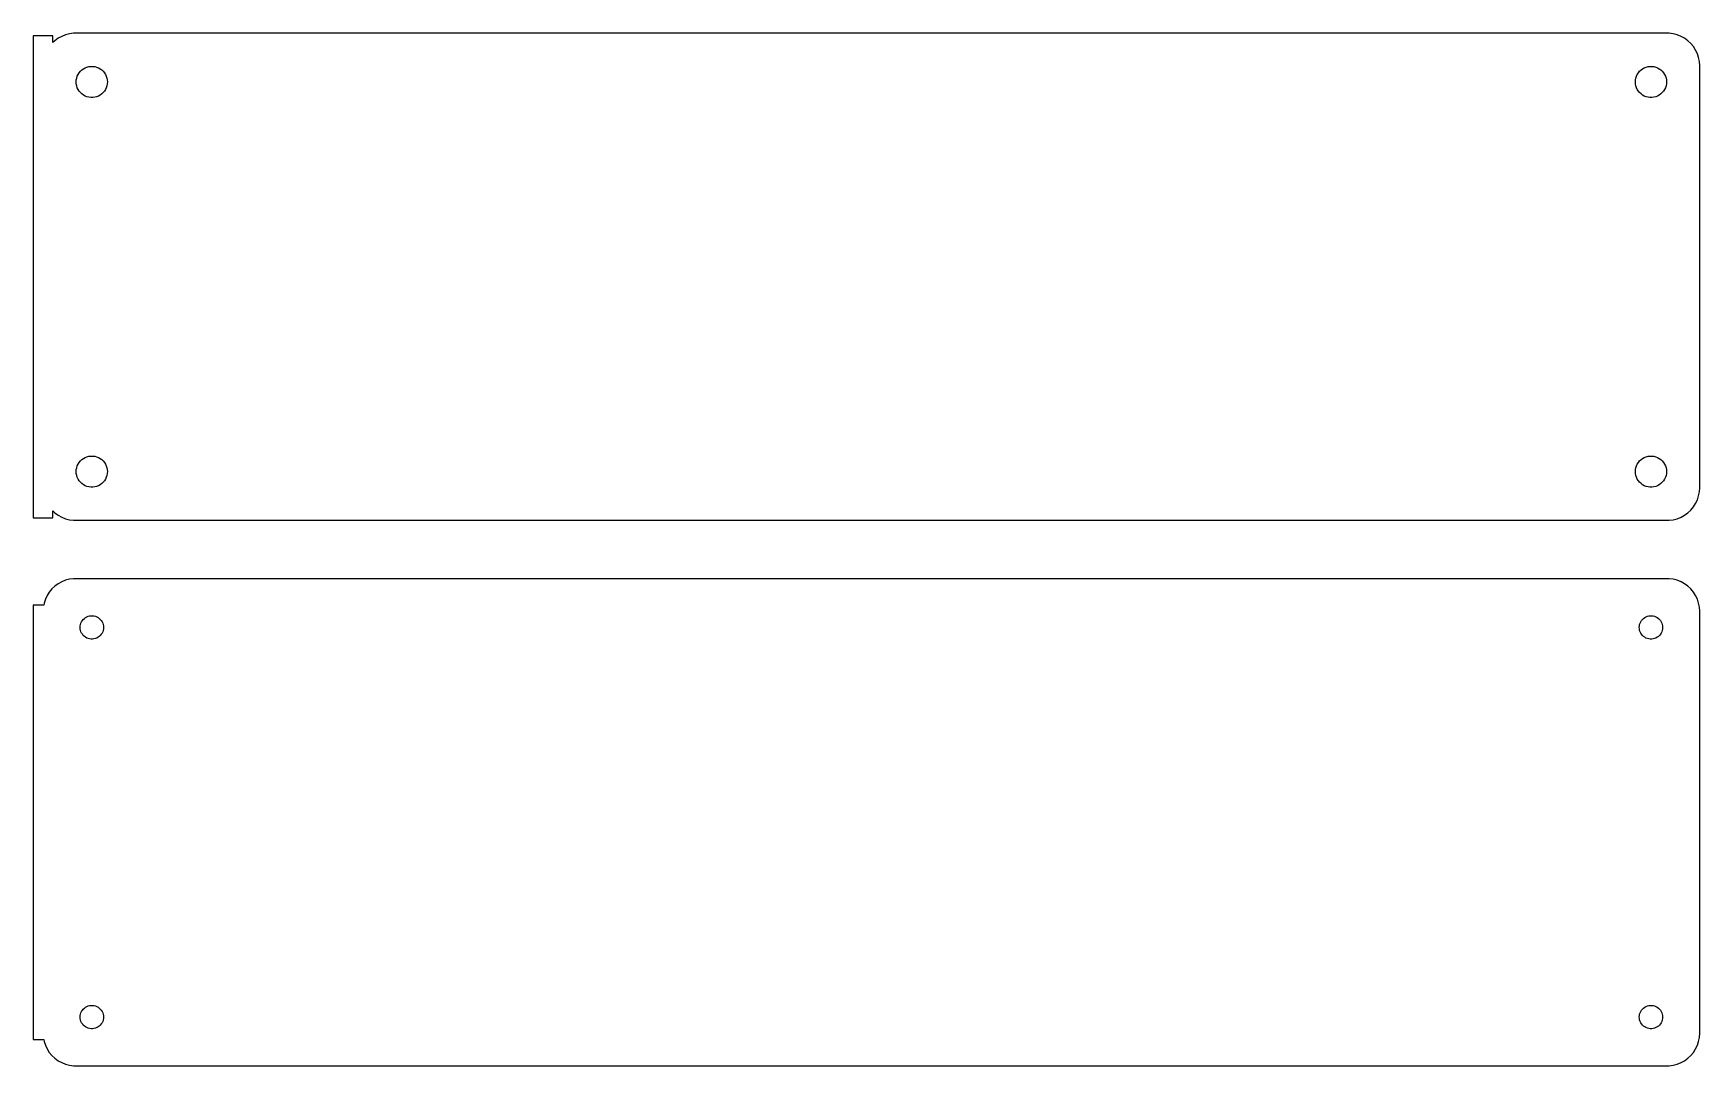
# Model space of a CAD drawing. Header units: metres. Extents: x -129 to 128, y 47 to 205.
import ezdxf

# ---------------------------------------------------------------- set-up
doc = ezdxf.new("R2010")
doc.units = ezdxf.units.M

msp = doc.modelspace()

# ---------------------------------------------------------------- linework, layer by layer
for p, q in [((-124.045, 205.255), (-124.629, 205.024)), ((-123.437, 205.411), (-124.045, 205.255)), ((-122.814, 205.49), (-123.437, 205.411)), ((122.814, 205.49), (-122.814, 205.49)), ((123.437, 205.411), (122.814, 205.49)), ((124.045, 205.255), (123.437, 205.411)), ((124.629, 205.024), (124.045, 205.255)), ((-126, 205.115), (-129, 205.115)), ((-129, 205.115), (-129, 130.885)), ((-126, 204.059), (-126, 205.115)), ((-125.687, 204.353), (-126, 204.059)), ((-125.179, 204.722), (-125.687, 204.353)), ((-124.629, 205.024), (-125.179, 204.722)), ((125.179, 204.722), (124.629, 205.024)), ((125.687, 204.353), (125.179, 204.722)), ((126.145, 203.923), (125.687, 204.353)), ((126.545, 203.439), (126.145, 203.923)), ((126.882, 202.909), (126.545, 203.439)), ((127.149, 202.341), (126.882, 202.909)), ((-121.286, 200.026), (-121.022, 200.172)), ((-121.022, 200.172), (-120.742, 200.283)), ((-120.742, 200.283), (-120.45, 200.357)), ((-120.45, 200.357), (-120.151, 200.395)), ((-120.151, 200.395), (-119.849, 200.395)), ((-119.849, 200.395), (-119.55, 200.357)), ((-119.55, 200.357), (-119.258, 200.283)), ((-119.258, 200.283), (-118.978, 200.172)), ((-118.978, 200.172), (-118.714, 200.026)), ((118.714, 200.026), (118.978, 200.172)), ((118.978, 200.172), (119.258, 200.283)), ((119.258, 200.283), (119.55, 200.357)), ((119.55, 200.357), (119.849, 200.395)), ((119.849, 200.395), (120.151, 200.395)), ((120.151, 200.395), (120.45, 200.357)), ((120.45, 200.357), (120.742, 200.283)), ((120.742, 200.283), (121.022, 200.172)), ((121.022, 200.172), (121.286, 200.026)), ((127.343, 201.743), (127.149, 202.341)), ((127.461, 201.127), (127.343, 201.743)), ((127.5, 200.5), (127.461, 201.127)), ((127.5, 135.5), (127.5, 200.5)), ((-122.4, 198), (-122.381, 198.301)), ((-122.381, 197.699), (-122.4, 198)), ((-122.381, 198.301), (-122.325, 198.597)), ((-122.325, 197.403), (-122.381, 197.699)), ((-122.325, 198.597), (-122.231, 198.883)), ((-122.231, 198.883), (-122.103, 199.156)), ((-122.103, 199.156), (-121.942, 199.411)), ((-121.942, 199.411), (-121.75, 199.643)), ((-121.75, 199.643), (-121.53, 199.849)), ((-121.53, 199.849), (-121.286, 200.026)), ((-118.714, 200.026), (-118.47, 199.849)), ((-118.47, 199.849), (-118.25, 199.643)), ((-118.25, 199.643), (-118.058, 199.411)), ((-118.058, 199.411), (-117.897, 199.156)), ((-117.897, 199.156), (-117.769, 198.883)), ((-117.769, 198.883), (-117.675, 198.597)), ((-117.675, 198.597), (-117.619, 198.301)), ((-117.619, 197.699), (-117.675, 197.403)), ((-117.619, 198.301), (-117.6, 198)), ((-117.6, 198), (-117.619, 197.699)), ((117.6, 198), (117.619, 198.301)), ((117.619, 197.699), (117.6, 198)), ((117.619, 198.301), (117.675, 198.597)), ((117.675, 197.403), (117.619, 197.699)), ((117.675, 198.597), (117.769, 198.883)), ((117.769, 198.883), (117.897, 199.156)), ((117.897, 199.156), (118.058, 199.411)), ((118.058, 199.411), (118.25, 199.643)), ((118.25, 199.643), (118.47, 199.849)), ((118.47, 199.849), (118.714, 200.026)), ((121.286, 200.026), (121.53, 199.849)), ((121.53, 199.849), (121.75, 199.643)), ((121.75, 199.643), (121.942, 199.411)), ((121.942, 199.411), (122.103, 199.156)), ((122.103, 199.156), (122.231, 198.883)), ((122.231, 198.883), (122.325, 198.597)), ((122.325, 198.597), (122.381, 198.301)), ((122.381, 197.699), (122.325, 197.403)), ((122.381, 198.301), (122.4, 198)), ((122.4, 198), (122.381, 197.699)), ((-122.231, 197.117), (-122.325, 197.403)), ((-122.103, 196.844), (-122.231, 197.117)), ((-121.942, 196.589), (-122.103, 196.844)), ((-121.75, 196.357), (-121.942, 196.589)), ((-121.53, 196.151), (-121.75, 196.357)), ((-121.286, 195.974), (-121.53, 196.151)), ((-121.022, 195.828), (-121.286, 195.974)), ((-120.742, 195.717), (-121.022, 195.828)), ((-120.45, 195.643), (-120.742, 195.717)), ((-120.151, 195.605), (-120.45, 195.643)), ((-119.849, 195.605), (-120.151, 195.605)), ((-119.55, 195.643), (-119.849, 195.605)), ((-119.258, 195.717), (-119.55, 195.643)), ((-118.978, 195.828), (-119.258, 195.717)), ((-118.714, 195.974), (-118.978, 195.828)), ((-118.47, 196.151), (-118.714, 195.974)), ((-118.25, 196.357), (-118.47, 196.151)), ((-118.058, 196.589), (-118.25, 196.357)), ((-117.897, 196.844), (-118.058, 196.589)), ((-117.769, 197.117), (-117.897, 196.844)), ((-117.675, 197.403), (-117.769, 197.117)), ((117.769, 197.117), (117.675, 197.403)), ((117.897, 196.844), (117.769, 197.117)), ((118.058, 196.589), (117.897, 196.844)), ((118.25, 196.357), (118.058, 196.589)), ((118.47, 196.151), (118.25, 196.357)), ((118.714, 195.974), (118.47, 196.151)), ((118.978, 195.828), (118.714, 195.974)), ((119.258, 195.717), (118.978, 195.828)), ((119.55, 195.643), (119.258, 195.717)), ((119.849, 195.605), (119.55, 195.643)), ((120.151, 195.605), (119.849, 195.605)), ((120.45, 195.643), (120.151, 195.605)), ((120.742, 195.717), (120.45, 195.643)), ((121.022, 195.828), (120.742, 195.717)), ((121.286, 195.974), (121.022, 195.828)), ((121.53, 196.151), (121.286, 195.974)), ((121.75, 196.357), (121.53, 196.151)), ((121.942, 196.589), (121.75, 196.357)), ((122.103, 196.844), (121.942, 196.589)), ((122.231, 197.117), (122.103, 196.844)), ((122.325, 197.403), (122.231, 197.117)), ((-122.381, 138.301), (-122.325, 138.597)), ((-122.325, 138.597), (-122.231, 138.883)), ((-122.231, 138.883), (-122.103, 139.156)), ((-122.103, 139.156), (-121.942, 139.411)), ((-121.942, 139.411), (-121.75, 139.643)), ((-121.75, 139.643), (-121.53, 139.849)), ((-121.53, 139.849), (-121.286, 140.026)), ((-121.286, 140.026), (-121.022, 140.172)), ((-121.022, 140.172), (-120.742, 140.283)), ((-120.742, 140.283), (-120.45, 140.357)), ((-120.45, 140.357), (-120.151, 140.395)), ((-120.151, 140.395), (-119.849, 140.395)), ((-119.849, 140.395), (-119.55, 140.357)), ((-119.55, 140.357), (-119.258, 140.283)), ((-119.258, 140.283), (-118.978, 140.172)), ((-118.978, 140.172), (-118.714, 140.026)), ((-118.714, 140.026), (-118.47, 139.849)), ((-118.47, 139.849), (-118.25, 139.643)), ((-118.25, 139.643), (-118.058, 139.411)), ((-118.058, 139.411), (-117.897, 139.156)), ((-117.897, 139.156), (-117.769, 138.883)), ((-117.769, 138.883), (-117.675, 138.597)), ((-117.675, 138.597), (-117.619, 138.301)), ((117.619, 138.301), (117.675, 138.597)), ((117.675, 138.597), (117.769, 138.883)), ((117.769, 138.883), (117.897, 139.156)), ((117.897, 139.156), (118.058, 139.411)), ((118.058, 139.411), (118.25, 139.643)), ((118.25, 139.643), (118.47, 139.849)), ((118.47, 139.849), (118.714, 140.026)), ((118.714, 140.026), (118.978, 140.172)), ((118.978, 140.172), (119.258, 140.283)), ((119.258, 140.283), (119.55, 140.357)), ((119.55, 140.357), (119.849, 140.395)), ((119.849, 140.395), (120.151, 140.395)), ((120.151, 140.395), (120.45, 140.357)), ((120.45, 140.357), (120.742, 140.283)), ((120.742, 140.283), (121.022, 140.172)), ((121.022, 140.172), (121.286, 140.026)), ((121.286, 140.026), (121.53, 139.849)), ((121.53, 139.849), (121.75, 139.643)), ((121.75, 139.643), (121.942, 139.411)), ((121.942, 139.411), (122.103, 139.156)), ((122.103, 139.156), (122.231, 138.883)), ((122.231, 138.883), (122.325, 138.597)), ((122.325, 138.597), (122.381, 138.301)), ((-122.4, 138), (-122.381, 138.301)), ((-122.381, 137.699), (-122.4, 138)), ((-122.325, 137.403), (-122.381, 137.699)), ((-122.231, 137.117), (-122.325, 137.403)), ((-122.103, 136.844), (-122.231, 137.117)), ((-121.942, 136.589), (-122.103, 136.844)), ((-121.75, 136.357), (-121.942, 136.589)), ((-121.53, 136.151), (-121.75, 136.357)), ((-121.286, 135.974), (-121.53, 136.151)), ((-121.022, 135.828), (-121.286, 135.974)), ((-118.714, 135.974), (-118.978, 135.828)), ((-118.47, 136.151), (-118.714, 135.974)), ((-118.25, 136.357), (-118.47, 136.151)), ((-118.058, 136.589), (-118.25, 136.357)), ((-117.897, 136.844), (-118.058, 136.589)), ((-117.769, 137.117), (-117.897, 136.844)), ((-117.675, 137.403), (-117.769, 137.117)), ((-117.619, 137.699), (-117.675, 137.403)), ((-117.619, 138.301), (-117.6, 138)), ((-117.6, 138), (-117.619, 137.699)), ((117.6, 138), (117.619, 138.301)), ((117.619, 137.699), (117.6, 138)), ((117.675, 137.403), (117.619, 137.699)), ((117.769, 137.117), (117.675, 137.403)), ((117.897, 136.844), (117.769, 137.117)), ((118.058, 136.589), (117.897, 136.844)), ((118.25, 136.357), (118.058, 136.589)), ((118.47, 136.151), (118.25, 136.357)), ((118.714, 135.974), (118.47, 136.151)), ((118.978, 135.828), (118.714, 135.974)), ((121.286, 135.974), (121.022, 135.828)), ((121.53, 136.151), (121.286, 135.974)), ((121.75, 136.357), (121.53, 136.151)), ((121.942, 136.589), (121.75, 136.357)), ((122.103, 136.844), (121.942, 136.589)), ((122.231, 137.117), (122.103, 136.844)), ((122.325, 137.403), (122.231, 137.117)), ((122.381, 137.699), (122.325, 137.403)), ((122.381, 138.301), (122.4, 138)), ((122.4, 138), (122.381, 137.699)), ((-120.742, 135.717), (-121.022, 135.828)), ((-120.45, 135.643), (-120.742, 135.717)), ((-120.151, 135.605), (-120.45, 135.643)), ((-119.849, 135.605), (-120.151, 135.605)), ((-119.55, 135.643), (-119.849, 135.605)), ((-119.258, 135.717), (-119.55, 135.643)), ((-118.978, 135.828), (-119.258, 135.717)), ((119.258, 135.717), (118.978, 135.828)), ((119.55, 135.643), (119.258, 135.717)), ((119.849, 135.605), (119.55, 135.643)), ((120.151, 135.605), (119.849, 135.605)), ((120.45, 135.643), (120.151, 135.605)), ((120.742, 135.717), (120.45, 135.643)), ((121.022, 135.828), (120.742, 135.717)), ((126.882, 133.091), (127.149, 133.659)), ((127.149, 133.659), (127.343, 134.257)), ((127.343, 134.257), (127.461, 134.873)), ((127.461, 134.873), (127.5, 135.5)), ((-129, 130.885), (-126, 130.885)), ((-126, 130.885), (-126, 131.941)), ((-126, 131.941), (-125.687, 131.647)), ((-125.687, 131.647), (-125.179, 131.278)), ((-125.179, 131.278), (-124.629, 130.976)), ((-124.629, 130.976), (-124.045, 130.745)), ((124.045, 130.745), (124.629, 130.976)), ((124.629, 130.976), (125.179, 131.278)), ((125.179, 131.278), (125.687, 131.647)), ((125.687, 131.647), (126.145, 132.077)), ((126.145, 132.077), (126.545, 132.561)), ((126.545, 132.561), (126.882, 133.091)), ((-124.045, 130.745), (-123.437, 130.589)), ((-123.437, 130.589), (-122.814, 130.51)), ((-122.814, 130.51), (122.814, 130.51)), ((122.814, 130.51), (123.437, 130.589)), ((123.437, 130.589), (124.045, 130.745)), ((-125.179, 120.722), (-125.687, 120.353)), ((-124.629, 121.024), (-125.179, 120.722)), ((-124.045, 121.255), (-124.629, 121.024)), ((-123.437, 121.411), (-124.045, 121.255)), ((-122.814, 121.49), (-123.437, 121.411)), ((122.814, 121.49), (-122.814, 121.49)), ((123.437, 121.411), (122.814, 121.49)), ((124.045, 121.255), (123.437, 121.411)), ((124.629, 121.024), (124.045, 121.255)), ((125.179, 120.722), (124.629, 121.024)), ((125.687, 120.353), (125.179, 120.722)), ((-127.149, 118.341), (-127.343, 117.743)), ((-126.882, 118.909), (-127.149, 118.341)), ((-126.545, 119.439), (-126.882, 118.909)), ((-126.145, 119.923), (-126.545, 119.439)), ((-125.687, 120.353), (-126.145, 119.923)), ((126.145, 119.923), (125.687, 120.353)), ((126.545, 119.439), (126.145, 119.923)), ((126.882, 118.909), (126.545, 119.439)), ((127.149, 118.341), (126.882, 118.909)), ((127.343, 117.743), (127.149, 118.341)), ((-127.4, 117.444), (-129, 117.444)), ((-129, 117.444), (-129, 50.5558)), ((-127.343, 117.743), (-127.4, 117.444)), ((-121.147, 115.387), (-120.964, 115.52)), ((-120.964, 115.52), (-120.766, 115.629)), ((-120.766, 115.629), (-120.556, 115.712)), ((-120.556, 115.712), (-120.337, 115.768)), ((-120.337, 115.768), (-120.113, 115.796)), ((-120.113, 115.796), (-119.887, 115.796)), ((-119.887, 115.796), (-119.663, 115.768)), ((-119.663, 115.768), (-119.444, 115.712)), ((-119.444, 115.712), (-119.234, 115.629)), ((-119.234, 115.629), (-119.036, 115.52)), ((-119.036, 115.52), (-118.853, 115.387)), ((118.853, 115.387), (119.036, 115.52)), ((119.036, 115.52), (119.234, 115.629)), ((119.234, 115.629), (119.444, 115.712)), ((119.444, 115.712), (119.663, 115.768)), ((119.663, 115.768), (119.887, 115.796)), ((119.887, 115.796), (120.113, 115.796)), ((120.113, 115.796), (120.337, 115.768)), ((120.337, 115.768), (120.556, 115.712)), ((120.556, 115.712), (120.766, 115.629)), ((120.766, 115.629), (120.964, 115.52)), ((120.964, 115.52), (121.147, 115.387)), ((127.461, 117.127), (127.343, 117.743)), ((127.5, 116.5), (127.461, 117.127)), ((127.5, 51.5), (127.5, 116.5)), ((-121.8, 114), (-121.786, 114.226)), ((-121.786, 113.774), (-121.8, 114)), ((-121.786, 114.226), (-121.743, 114.448)), ((-121.743, 113.552), (-121.786, 113.774)), ((-121.743, 114.448), (-121.674, 114.663)), ((-121.674, 113.337), (-121.743, 113.552)), ((-121.674, 114.663), (-121.577, 114.867)), ((-121.577, 113.133), (-121.674, 113.337)), ((-121.577, 114.867), (-121.456, 115.058)), ((-121.456, 112.942), (-121.577, 113.133)), ((-121.456, 115.058), (-121.312, 115.232)), ((-121.312, 112.768), (-121.456, 112.942)), ((-121.312, 115.232), (-121.147, 115.387)), ((-118.853, 115.387), (-118.688, 115.232)), ((-118.688, 115.232), (-118.544, 115.058)), ((-118.544, 112.942), (-118.688, 112.768)), ((-118.544, 115.058), (-118.423, 114.867)), ((-118.423, 113.133), (-118.544, 112.942)), ((-118.423, 114.867), (-118.326, 114.663)), ((-118.326, 113.337), (-118.423, 113.133)), ((-118.326, 114.663), (-118.257, 114.448)), ((-118.257, 113.552), (-118.326, 113.337)), ((-118.257, 114.448), (-118.214, 114.226)), ((-118.214, 113.774), (-118.257, 113.552)), ((-118.214, 114.226), (-118.2, 114)), ((-118.2, 114), (-118.214, 113.774)), ((118.2, 114), (118.214, 114.226)), ((118.214, 113.774), (118.2, 114)), ((118.214, 114.226), (118.257, 114.448)), ((118.257, 113.552), (118.214, 113.774)), ((118.257, 114.448), (118.326, 114.663)), ((118.326, 113.337), (118.257, 113.552)), ((118.326, 114.663), (118.423, 114.867)), ((118.423, 113.133), (118.326, 113.337)), ((118.423, 114.867), (118.544, 115.058)), ((118.544, 112.942), (118.423, 113.133)), ((118.544, 115.058), (118.688, 115.232)), ((118.688, 112.768), (118.544, 112.942)), ((118.688, 115.232), (118.853, 115.387)), ((121.147, 115.387), (121.312, 115.232)), ((121.312, 115.232), (121.456, 115.058)), ((121.456, 112.942), (121.312, 112.768)), ((121.456, 115.058), (121.577, 114.867)), ((121.577, 113.133), (121.456, 112.942)), ((121.577, 114.867), (121.674, 114.663)), ((121.674, 113.337), (121.577, 113.133)), ((121.674, 114.663), (121.743, 114.448)), ((121.743, 113.552), (121.674, 113.337)), ((121.743, 114.448), (121.786, 114.226)), ((121.786, 113.774), (121.743, 113.552)), ((121.786, 114.226), (121.8, 114)), ((121.8, 114), (121.786, 113.774)), ((-121.147, 112.613), (-121.312, 112.768)), ((-120.964, 112.48), (-121.147, 112.613)), ((-120.766, 112.371), (-120.964, 112.48)), ((-120.556, 112.288), (-120.766, 112.371)), ((-120.337, 112.232), (-120.556, 112.288)), ((-120.113, 112.204), (-120.337, 112.232)), ((-119.887, 112.204), (-120.113, 112.204)), ((-119.663, 112.232), (-119.887, 112.204)), ((-119.444, 112.288), (-119.663, 112.232)), ((-119.234, 112.371), (-119.444, 112.288)), ((-119.036, 112.48), (-119.234, 112.371)), ((-118.853, 112.613), (-119.036, 112.48)), ((-118.688, 112.768), (-118.853, 112.613)), ((118.853, 112.613), (118.688, 112.768)), ((119.036, 112.48), (118.853, 112.613)), ((119.234, 112.371), (119.036, 112.48)), ((119.444, 112.288), (119.234, 112.371)), ((119.663, 112.232), (119.444, 112.288)), ((119.887, 112.204), (119.663, 112.232)), ((120.113, 112.204), (119.887, 112.204)), ((120.337, 112.232), (120.113, 112.204)), ((120.556, 112.288), (120.337, 112.232)), ((120.766, 112.371), (120.556, 112.288)), ((120.964, 112.48), (120.766, 112.371)), ((121.147, 112.613), (120.964, 112.48)), ((121.312, 112.768), (121.147, 112.613)), ((-121.8, 54), (-121.786, 54.2256)), ((-121.786, 53.7744), (-121.8, 54)), ((-121.786, 54.2256), (-121.743, 54.4476)), ((-121.743, 54.4476), (-121.674, 54.6626)), ((-121.674, 54.6626), (-121.577, 54.8672)), ((-121.577, 54.8672), (-121.456, 55.058)), ((-121.456, 55.058), (-121.312, 55.2322)), ((-121.312, 55.2322), (-121.147, 55.3869)), ((-121.147, 55.3869), (-120.964, 55.5198)), ((-120.964, 55.5198), (-120.766, 55.6287)), ((-120.766, 55.6287), (-120.556, 55.7119)), ((-120.556, 55.7119), (-120.337, 55.7681)), ((-120.337, 55.7681), (-120.113, 55.7964)), ((-120.113, 55.7964), (-119.887, 55.7964)), ((-119.887, 55.7964), (-119.663, 55.7681)), ((-119.663, 55.7681), (-119.444, 55.7119)), ((-119.444, 55.7119), (-119.234, 55.6287)), ((-119.234, 55.6287), (-119.036, 55.5198)), ((-119.036, 55.5198), (-118.853, 55.3869)), ((-118.853, 55.3869), (-118.688, 55.2322)), ((-118.688, 55.2322), (-118.544, 55.058)), ((-118.544, 55.058), (-118.423, 54.8672)), ((-118.423, 54.8672), (-118.326, 54.6626)), ((-118.326, 54.6626), (-118.257, 54.4476)), ((-118.257, 54.4476), (-118.214, 54.2256)), ((-118.214, 54.2256), (-118.2, 54)), ((-118.2, 54), (-118.214, 53.7744)), ((118.2, 54), (118.214, 54.2256)), ((118.214, 53.7744), (118.2, 54)), ((118.214, 54.2256), (118.257, 54.4476)), ((118.257, 54.4476), (118.326, 54.6626)), ((118.326, 54.6626), (118.423, 54.8672)), ((118.423, 54.8672), (118.544, 55.058)), ((118.544, 55.058), (118.688, 55.2322)), ((118.688, 55.2322), (118.853, 55.3869)), ((118.853, 55.3869), (119.036, 55.5198)), ((119.036, 55.5198), (119.234, 55.6287)), ((119.234, 55.6287), (119.444, 55.7119)), ((119.444, 55.7119), (119.663, 55.7681)), ((119.663, 55.7681), (119.887, 55.7964)), ((119.887, 55.7964), (120.113, 55.7964)), ((120.113, 55.7964), (120.337, 55.7681)), ((120.337, 55.7681), (120.556, 55.7119)), ((120.556, 55.7119), (120.766, 55.6287)), ((120.766, 55.6287), (120.964, 55.5198)), ((120.964, 55.5198), (121.147, 55.3869)), ((121.147, 55.3869), (121.312, 55.2322)), ((121.312, 55.2322), (121.456, 55.058)), ((121.456, 55.058), (121.577, 54.8672)), ((121.577, 54.8672), (121.674, 54.6626)), ((121.674, 54.6626), (121.743, 54.4476)), ((121.743, 54.4476), (121.786, 54.2256)), ((121.786, 54.2256), (121.8, 54)), ((121.8, 54), (121.786, 53.7744)), ((-121.743, 53.5524), (-121.786, 53.7744)), ((-121.674, 53.3374), (-121.743, 53.5524)), ((-121.577, 53.1328), (-121.674, 53.3374)), ((-121.456, 52.942), (-121.577, 53.1328)), ((-121.312, 52.7678), (-121.456, 52.942)), ((-121.147, 52.6131), (-121.312, 52.7678)), ((-120.964, 52.4802), (-121.147, 52.6131)), ((-120.766, 52.3713), (-120.964, 52.4802)), ((-120.556, 52.2881), (-120.766, 52.3713)), ((-120.337, 52.2319), (-120.556, 52.2881)), ((-120.113, 52.2036), (-120.337, 52.2319)), ((-119.887, 52.2036), (-120.113, 52.2036)), ((-119.663, 52.2319), (-119.887, 52.2036)), ((-119.444, 52.2881), (-119.663, 52.2319)), ((-119.234, 52.3713), (-119.444, 52.2881)), ((-119.036, 52.4802), (-119.234, 52.3713)), ((-118.853, 52.6131), (-119.036, 52.4802)), ((-118.688, 52.7678), (-118.853, 52.6131)), ((-118.544, 52.942), (-118.688, 52.7678)), ((-118.423, 53.1328), (-118.544, 52.942)), ((-118.326, 53.3374), (-118.423, 53.1328)), ((-118.257, 53.5524), (-118.326, 53.3374)), ((-118.214, 53.7744), (-118.257, 53.5524)), ((118.257, 53.5524), (118.214, 53.7744)), ((118.326, 53.3374), (118.257, 53.5524)), ((118.423, 53.1328), (118.326, 53.3374)), ((118.544, 52.942), (118.423, 53.1328)), ((118.688, 52.7678), (118.544, 52.942)), ((118.853, 52.6131), (118.688, 52.7678)), ((119.036, 52.4802), (118.853, 52.6131)), ((119.234, 52.3713), (119.036, 52.4802)), ((119.444, 52.2881), (119.234, 52.3713)), ((119.663, 52.2319), (119.444, 52.2881)), ((119.887, 52.2036), (119.663, 52.2319)), ((120.113, 52.2036), (119.887, 52.2036)), ((120.337, 52.2319), (120.113, 52.2036)), ((120.556, 52.2881), (120.337, 52.2319)), ((120.766, 52.3713), (120.556, 52.2881)), ((120.964, 52.4802), (120.766, 52.3713)), ((121.147, 52.6131), (120.964, 52.4802)), ((121.312, 52.7678), (121.147, 52.6131)), ((121.456, 52.942), (121.312, 52.7678)), ((121.577, 53.1328), (121.456, 52.942)), ((121.674, 53.3374), (121.577, 53.1328)), ((121.743, 53.5524), (121.674, 53.3374)), ((121.786, 53.7744), (121.743, 53.5524)), ((127.461, 50.8733), (127.5, 51.5)), ((-129, 50.5558), (-127.4, 50.5558)), ((-127.4, 50.5558), (-127.343, 50.2566)), ((-127.343, 50.2566), (-127.149, 49.6594)), ((-127.149, 49.6594), (-126.882, 49.0912)), ((-126.882, 49.0912), (-126.545, 48.5611)), ((126.545, 48.5611), (126.882, 49.0912)), ((126.882, 49.0912), (127.149, 49.6594)), ((127.149, 49.6594), (127.343, 50.2566)), ((127.343, 50.2566), (127.461, 50.8733)), ((-126.545, 48.5611), (-126.145, 48.0773)), ((-126.145, 48.0773), (-125.687, 47.6474)), ((-125.687, 47.6474), (-125.179, 47.2784)), ((-125.179, 47.2784), (-124.629, 46.9759)), ((-124.629, 46.9759), (-124.045, 46.7447)), ((-124.045, 46.7447), (-123.437, 46.5886)), ((-123.437, 46.5886), (-122.814, 46.5099)), ((-122.814, 46.5099), (122.814, 46.5099)), ((122.814, 46.5099), (123.437, 46.5886)), ((123.437, 46.5886), (124.045, 46.7447)), ((124.045, 46.7447), (124.629, 46.9759)), ((124.629, 46.9759), (125.179, 47.2784)), ((125.179, 47.2784), (125.687, 47.6474)), ((125.687, 47.6474), (126.145, 48.0773)), ((126.145, 48.0773), (126.545, 48.5611))]:
    msp.add_line(p, q)

doc.saveas('drawing.dxf')
